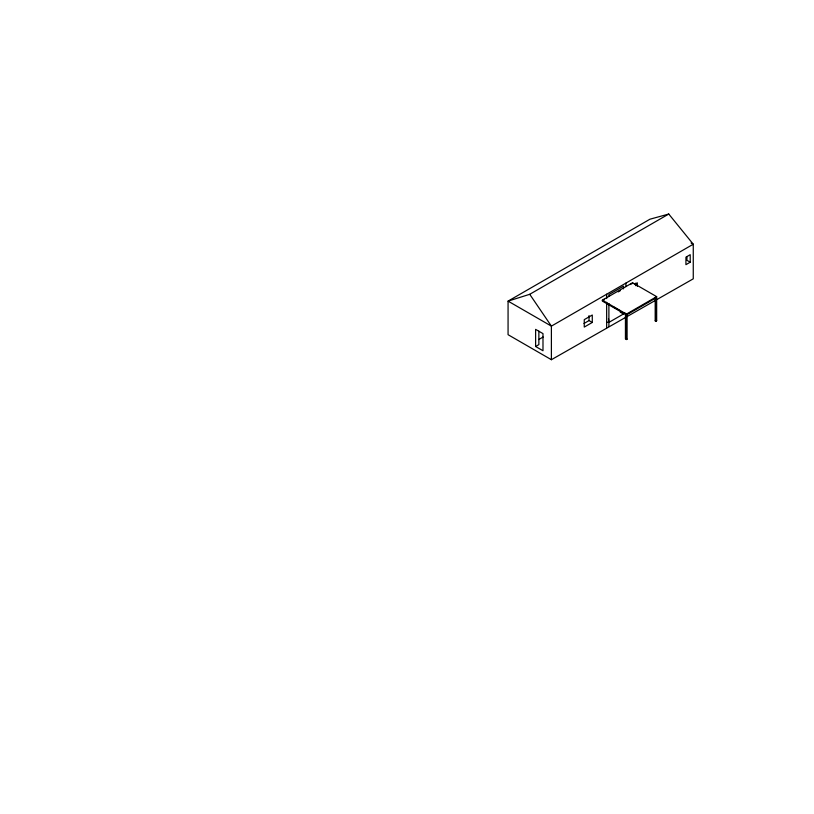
<?xml version="1.0" encoding="UTF-8"?>
<svg xmlns="http://www.w3.org/2000/svg" width="814" height="814" viewBox="0 0 814 814"><rect width="100%" height="100%" fill="white"/><g stroke="black" fill="none" stroke-linecap="round" stroke-linejoin="round"><path stroke-width="1.22" d="M691.096 242.969L693.263 244.22L551.393 326.129L508.068 301.119L529.731 294.302L668.752 214.041L693.263 244.22L693.263 278.826L551.393 359.707L508.068 334.696L508.068 301.119L649.938 219.21L668.752 214.041M655.84 298.005L627.034 314.631L627.034 339.204L626.444 339.55L625.437 338.97L625.437 314.397L602.34 301.068L602.34 300.193L632.559 282.743L656.664 296.652L656.664 320.726L655.84 321.204L655.189 320.828L655.189 297.629L655.84 298.005L655.84 321.204M618.264 291.87L620.339 290.669M538.756 339.54L543.101 337.027M634.381 284.524L637.321 282.824L637.321 286.406M535.622 346.499L542.989 350.742L542.989 333.618L535.622 329.365L535.622 346.499L538.868 344.617L538.868 331.156M584.025 323.473L589.031 320.584L592.277 322.456L592.277 315.018L584.259 319.648L584.259 327.086L592.277 322.456M690.211 262.2L685.927 264.672L685.927 257.173L690.211 254.701L690.211 262.2L686.955 260.327L686.955 256.573M606.654 322.171L608.892 322.405L625.071 313.064M602.34 300.193L626.444 314.102L656.664 296.652M655.189 320.828L656.664 320.726M612.749 306.502L619.2 310.226M626.027 314.051L627.034 314.631M620.217 312.118L623.463 313.99M626.027 338.624L627.034 339.204M529.731 294.302L551.393 326.129L551.393 359.707M608.485 318.691L608.892 322.405M635.693 283.15L635.693 285.673M632.559 282.743L632.559 283.618M630.972 283.659L630.972 284.534M626.444 314.102L626.444 339.55M625.885 283.13L625.885 286.599M623.463 288.868L623.463 286.172L608.892 294.576L608.892 296.408M608.892 303.561L608.892 326.516M606.654 294.22L606.654 298.575M606.654 302.299L606.654 327.808M604.059 299.196L604.059 300.071M589.031 315.618L589.031 320.584"/></g></svg>
